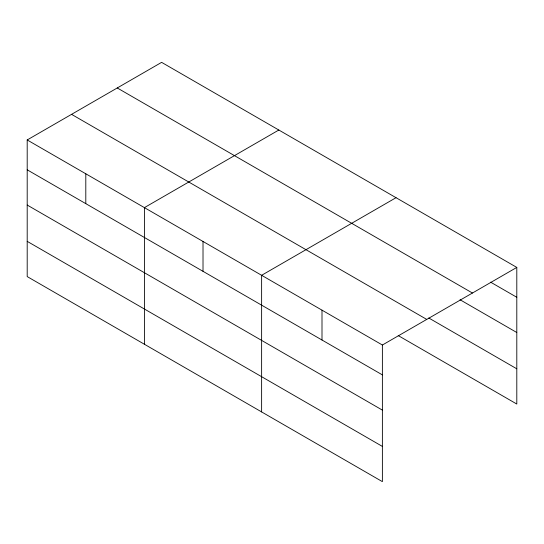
<?xml version="1.0" encoding="UTF-8"?>
<svg xmlns="http://www.w3.org/2000/svg" width="544" height="544" viewBox="0 0 544 544"><rect width="100%" height="100%" fill="white"/><g stroke="black" fill="none" stroke-linecap="round" stroke-linejoin="round"><path stroke-width="0.82" d="M382.384 410.115L382.384 345.018L27.2 139.958L27.2 276.583L382.384 481.644L382.384 410.115L27.2 205.047M398.222 335.58L516.8 404.042L516.8 267.417L161.616 62.356L27.2 139.958M278.827 130.023L144.412 207.631L144.412 344.257M396.039 197.696L261.623 275.298L261.623 411.924M382.384 345.018L516.8 267.417M490.613 282.159L516.8 297.276M117.259 87.965L472.444 293.026M460.054 299.751L516.8 332.506M428.774 317.988L516.8 368.812M71.556 114.349L426.741 319.41M27.2 169.816L382.384 374.884M27.2 241.352L382.384 446.413M322 310.162L322 340.02M203.014 241.461L203.014 271.327M85.802 173.794L85.802 203.653"/></g></svg>
